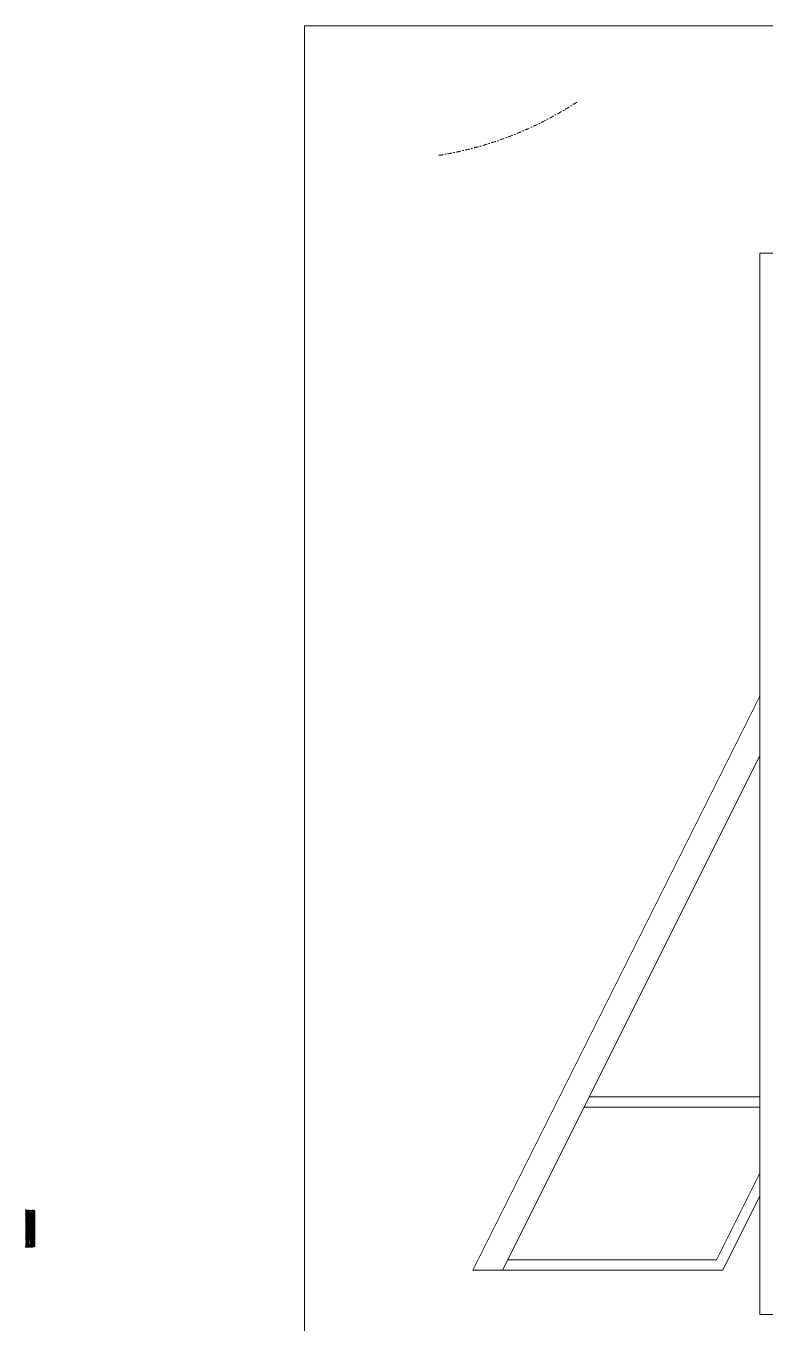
# Model space of a CAD drawing. Header units: millimetres. Extents: x -160614 to 59925, y -157025 to 0.
# Drawn here: x -16152 to 480, y -110391 to -81182 of the extents above; entities that cross this region are included whole.
import ezdxf

# ---------------------------------------------------------------- set-up
doc = ezdxf.new("R2010")
doc.units = ezdxf.units.MM
doc.header["$LTSCALE"] = 8
doc.linetypes.add('DASHDOT', pattern=[25.4, 12.7, -6.35, 0, -6.35])
for name, color, linetype in [('AC EQUIPMENTS', 9, 'Continuous'), ('DVM_INDOOR', 9, 'Continuous'), ('DVM_UNIT_BP', 9, 'Continuous'), ('DVM_UNIT_DP', 9, 'Continuous'), ('DVM_UNIT_LP', 9, 'Continuous')]:
    doc.layers.add(name, color=color, linetype=linetype)
for name, color, linetype, lineweight in [('Frame', 9, 'Continuous', 9), ('Proj', 9, 'Continuous', 5), ('Tiles 1', 9, 'Continuous', 5)]:
    doc.layers.add(name, color=color, linetype=linetype, lineweight=lineweight)

# ---------------------------------------------------------------- blocks, each defined once
blk = doc.blocks.new('mmmm')
at = {"layer": 'DVM_INDOOR', "color": 0}
for p, q in [((118.92, -9.266), (118.918, -9.266)), ((118.918, -9.266), (118.918, -9.938)), ((118.92, -9.266), (118.925, -9.266)), ((118.926, -9.274), (118.926, -9.268)), ((118.926, -9.274), (118.926, -9.674)), ((118.946, -9.926), (118.946, -9.289)), ((118.953, -9.283), (118.981, -9.283)), ((118.955, -9.294), (118.955, -10.036)), ((118.956, -9.293), (118.984, -9.293)), ((118.959, -9.396), (118.959, -9.298)), ((118.96, -9.297), (118.969, -9.297)), ((118.97, -9.298), (118.97, -9.396)), ((118.972, -9.396), (118.972, -9.298)), ((118.973, -9.297), (118.989, -9.297)), ((118.976, -9.253), (118.986, -9.253)), ((118.986, -9.253), (118.986, -9.255)), ((118.986, -9.255), (118.988, -9.255)), ((118.986, -9.278), (118.986, -9.255)), ((118.986, -9.265), (118.988, -9.265)), ((118.988, -9.253), (119.074, -9.259)), ((118.988, -9.255), (118.988, -9.253)), ((118.988, -9.255), (118.988, -9.265)), ((118.988, -9.289), (119.09, -9.289)), ((118.989, -9.289), (118.99, -9.396)), ((118.989, -9.292), (118.993, -9.292)), ((119.007, -9.292), (118.992, -9.292)), ((118.992, -9.396), (118.992, -9.298)), ((118.993, -9.297), (119.007, -9.297)), ((118.998, -9.289), (118.998, -9.255)), ((119.008, -9.293), (119.008, -9.297)), ((119.008, -9.297), (119.008, -9.396)), ((119.008, -9.301), (119.01, -9.301)), ((119.01, -9.293), (119.01, -9.296)), ((119.01, -9.396), (119.01, -9.298)), ((119.026, -9.292), (119.011, -9.292)), ((119.011, -9.297), (119.026, -9.297)), ((119.026, -9.293), (119.026, -9.297)), ((119.026, -9.297), (119.026, -9.396)), ((119.027, -9.301), (119.028, -9.301)), ((119.044, -9.292), (119.029, -9.292)), ((119.029, -9.293), (119.029, -9.296)), ((119.029, -9.297), (119.044, -9.297)), ((119.029, -9.396), (119.029, -9.298)), ((119.045, -9.293), (119.045, -9.297)), ((119.045, -9.298), (119.045, -9.396)), ((119.045, -9.301), (119.047, -9.301)), ((119.062, -9.292), (119.047, -9.292)), ((119.047, -9.293), (119.047, -9.296)), ((119.047, -9.396), (119.047, -9.297)), ((119.048, -9.297), (119.062, -9.297)), ((119.063, -9.293), (119.063, -9.297)), ((119.063, -9.298), (119.063, -9.396)), ((119.063, -9.301), (119.065, -9.301)), ((119.065, -9.293), (119.065, -9.296)), ((119.066, -9.298), (119.065, -9.396)), ((119.081, -9.292), (119.066, -9.292)), ((119.066, -9.297), (119.081, -9.297)), ((119.079, -9.289), (119.08, -9.26)), ((119.081, -9.293), (119.081, -9.297)), ((119.081, -9.396), (119.081, -9.297)), ((119.082, -9.301), (119.083, -9.301)), ((119.084, -9.298), (119.083, -9.299)), ((119.084, -9.293), (119.089, -9.293)), ((119.084, -9.296), (119.084, -9.293)), ((119.084, -9.297), (119.084, -9.296)), ((119.089, -9.296), (119.084, -9.296)), ((119.084, -9.396), (119.084, -9.297)), ((119.084, -9.297), (119.089, -9.297)), ((119.089, -9.297), (119.089, -9.289)), ((119.089, -9.297), (119.089, -9.396)), ((119.09, -9.289), (119.09, -9.261)), ((119.093, -9.297), (119.107, -9.297)), ((119.115, -9.275), (119.111, -9.275)), ((119.115, -10.063), (119.115, -9.268)), ((118.959, -9.498), (118.959, -9.4)), ((118.959, -9.601), (118.959, -9.502)), ((118.959, -9.621), (118.959, -9.72)), ((118.96, -9.397), (118.969, -9.397)), ((118.969, -9.4), (118.96, -9.4)), ((118.96, -9.499), (118.969, -9.499)), ((118.969, -9.502), (118.96, -9.502)), ((118.96, -9.602), (118.969, -9.602)), ((118.96, -9.621), (118.969, -9.621)), ((118.97, -9.4), (118.97, -9.498)), ((118.97, -9.502), (118.97, -9.601)), ((118.97, -9.72), (118.97, -9.621)), ((118.97, -9.72), (118.97, -9.621)), ((118.972, -9.4), (118.972, -9.498)), ((118.972, -9.502), (118.972, -9.601)), ((118.972, -9.72), (118.972, -9.621)), ((118.973, -9.397), (118.989, -9.397)), ((118.989, -9.4), (118.973, -9.4)), ((118.973, -9.499), (118.989, -9.499)), ((118.989, -9.502), (118.973, -9.502)), ((118.973, -9.602), (118.989, -9.602)), ((118.973, -9.621), (118.989, -9.621)), ((118.99, -9.4), (118.99, -9.498)), ((118.99, -9.502), (118.99, -9.601)), ((118.99, -9.721), (118.99, -9.621)), ((118.992, -9.4), (118.992, -9.498)), ((118.992, -9.502), (118.992, -9.601)), ((118.992, -9.72), (118.992, -9.621)), ((118.993, -9.397), (119.007, -9.397)), ((119.007, -9.4), (118.993, -9.4)), ((118.993, -9.499), (119.007, -9.499)), ((119.007, -9.502), (118.993, -9.502)), ((118.993, -9.602), (119.007, -9.602)), ((118.993, -9.621), (119.007, -9.621)), ((119.008, -9.4), (119.008, -9.498)), ((119.008, -9.502), (119.008, -9.601)), ((119.008, -9.721), (119.008, -9.621)), ((119.01, -9.4), (119.01, -9.498)), ((119.01, -9.502), (119.01, -9.601)), ((119.01, -9.72), (119.01, -9.621)), ((119.011, -9.397), (119.026, -9.397)), ((119.026, -9.4), (119.011, -9.4)), ((119.011, -9.499), (119.026, -9.499)), ((119.026, -9.502), (119.011, -9.502)), ((119.011, -9.602), (119.025, -9.602)), ((119.011, -9.621), (119.025, -9.621)), ((119.026, -9.4), (119.026, -9.498)), ((119.026, -9.502), (119.026, -9.601)), ((119.026, -9.721), (119.026, -9.621)), ((119.029, -9.397), (119.044, -9.397)), ((119.044, -9.4), (119.029, -9.4)), ((119.029, -9.4), (119.029, -9.498)), ((119.029, -9.499), (119.044, -9.499)), ((119.044, -9.502), (119.029, -9.502)), ((119.029, -9.502), (119.029, -9.601)), ((119.029, -9.602), (119.044, -9.602)), ((119.029, -9.621), (119.029, -9.72)), ((119.029, -9.621), (119.044, -9.621)), ((119.045, -9.498), (119.045, -9.4)), ((119.045, -9.601), (119.045, -9.502)), ((119.045, -9.621), (119.045, -9.721)), ((119.047, -9.498), (119.047, -9.4)), ((119.048, -9.397), (119.062, -9.397)), ((119.062, -9.4), (119.048, -9.4)), ((119.048, -9.499), (119.062, -9.499)), ((119.062, -9.502), (119.048, -9.502)), ((119.048, -9.602), (119.062, -9.602)), ((119.048, -9.621), (119.062, -9.621)), ((119.063, -9.498), (119.063, -9.4)), ((119.063, -9.502), (119.063, -9.601)), ((119.063, -9.721), (119.063, -9.622)), ((119.065, -9.4), (119.065, -9.498)), ((119.065, -9.601), (119.065, -9.503)), ((119.065, -9.621), (119.065, -9.72)), ((119.066, -9.397), (119.081, -9.397)), ((119.081, -9.4), (119.066, -9.4)), ((119.066, -9.499), (119.081, -9.499)), ((119.081, -9.502), (119.066, -9.502)), ((119.066, -9.602), (119.081, -9.602)), ((119.066, -9.621), (119.081, -9.621)), ((119.081, -9.4), (119.081, -9.498)), ((119.081, -9.502), (119.081, -9.601)), ((119.081, -9.721), (119.081, -9.621)), ((119.084, -9.498), (119.084, -9.4)), ((119.084, -9.499), (119.089, -9.499)), ((119.084, -9.502), (119.084, -9.601)), ((119.089, -9.502), (119.084, -9.502)), ((119.084, -9.602), (119.089, -9.602)), ((119.084, -9.621), (119.089, -9.621)), ((119.084, -9.72), (119.084, -9.621)), ((119.085, -9.397), (119.089, -9.397)), ((119.089, -9.4), (119.085, -9.4)), ((119.089, -9.4), (119.089, -9.498)), ((119.089, -9.502), (119.089, -9.601)), ((119.089, -9.721), (119.089, -9.622)), ((119.093, -9.397), (119.107, -9.397)), ((119.107, -9.4), (119.093, -9.4)), ((119.093, -9.499), (119.107, -9.499)), ((119.108, -9.502), (119.093, -9.502)), ((119.093, -9.602), (119.107, -9.602)), ((119.093, -9.621), (119.107, -9.621)), ((118.918, -9.786), (118.918, -9.931)), ((118.926, -9.822), (118.926, -9.674)), ((118.926, -9.822), (118.926, -9.926)), ((118.926, -9.939), (118.926, -9.926)), ((118.926, -9.926), (118.946, -9.926)), ((118.946, -9.995), (118.946, -9.926)), ((118.959, -9.725), (118.959, -9.823)), ((118.959, -9.827), (118.959, -9.925)), ((118.959, -10.033), (118.959, -9.925)), ((118.959, -9.927), (118.97, -9.927)), ((118.969, -9.721), (118.96, -9.721)), ((118.96, -9.724), (118.969, -9.724)), ((118.969, -9.823), (118.96, -9.823)), ((118.96, -9.826), (118.969, -9.826)), ((118.96, -9.926), (118.969, -9.926)), ((118.97, -9.822), (118.97, -9.725)), ((118.97, -9.822), (118.97, -9.725)), ((118.97, -9.925), (118.97, -9.827)), ((118.97, -9.925), (118.97, -9.827)), ((118.97, -9.927), (118.97, -10.033)), ((118.972, -9.822), (118.972, -9.725)), ((118.972, -9.827), (118.972, -9.925)), ((118.989, -9.721), (118.973, -9.721)), ((118.973, -9.724), (118.989, -9.724)), ((118.989, -9.823), (118.973, -9.823)), ((118.973, -9.826), (118.989, -9.826)), ((118.973, -9.926), (118.989, -9.926)), ((118.989, -9.925), (118.99, -9.827)), ((118.99, -9.823), (118.99, -9.725)), ((118.992, -9.822), (118.992, -9.725)), ((118.992, -9.827), (118.992, -9.925)), ((119.007, -9.721), (118.993, -9.721)), ((118.993, -9.724), (119.007, -9.724)), ((119.007, -9.823), (118.993, -9.823)), ((118.993, -9.826), (119.007, -9.826)), ((118.993, -9.926), (119.007, -9.926)), ((119.008, -9.823), (119.008, -9.725)), ((119.008, -9.925), (119.008, -9.827)), ((119.01, -9.822), (119.01, -9.725)), ((119.01, -9.827), (119.01, -9.925)), ((119.026, -9.721), (119.011, -9.721)), ((119.011, -9.724), (119.026, -9.724)), ((119.026, -9.823), (119.011, -9.823)), ((119.011, -9.826), (119.026, -9.826)), ((119.011, -9.926), (119.025, -9.926)), ((119.026, -9.823), (119.026, -9.725)), ((119.026, -9.925), (119.026, -9.827)), ((119.044, -9.721), (119.029, -9.721)), ((119.029, -9.724), (119.044, -9.724)), ((119.029, -9.725), (119.029, -9.822)), ((119.044, -9.823), (119.029, -9.823)), ((119.029, -9.826), (119.044, -9.826)), ((119.029, -9.827), (119.029, -9.925)), ((119.03, -9.926), (119.044, -9.926)), ((119.045, -9.725), (119.045, -9.823)), ((119.045, -9.925), (119.045, -9.827)), ((119.047, -9.725), (119.047, -9.822)), ((119.047, -9.827), (119.047, -9.925)), ((119.062, -9.721), (119.048, -9.721)), ((119.048, -9.724), (119.062, -9.724)), ((119.062, -9.823), (119.048, -9.823)), ((119.048, -9.826), (119.062, -9.826)), ((119.048, -9.926), (119.062, -9.926)), ((119.063, -9.724), (119.063, -9.822)), ((119.063, -9.925), (119.063, -9.827)), ((119.065, -9.822), (119.065, -9.725)), ((119.066, -9.925), (119.065, -9.827)), ((119.081, -9.721), (119.066, -9.721)), ((119.066, -9.724), (119.081, -9.724)), ((119.081, -9.823), (119.066, -9.823)), ((119.066, -9.826), (119.081, -9.826)), ((119.066, -9.926), (119.08, -9.926)), ((119.081, -9.823), (119.081, -9.725)), ((119.081, -9.925), (119.081, -9.827)), ((119.089, -9.721), (119.084, -9.721)), ((119.084, -9.724), (119.089, -9.724)), ((119.084, -9.725), (119.084, -9.822)), ((119.084, -9.925), (119.084, -9.827)), ((119.089, -9.823), (119.085, -9.823)), ((119.085, -9.826), (119.089, -9.826)), ((119.085, -9.926), (119.089, -9.926)), ((119.089, -9.822), (119.089, -9.725)), ((119.089, -9.925), (119.089, -9.827)), ((119.108, -9.721), (119.093, -9.721)), ((119.093, -9.724), (119.107, -9.724)), ((119.107, -9.823), (119.093, -9.823)), ((119.093, -9.826), (119.107, -9.826)), ((119.093, -9.926), (119.107, -9.926)), ((118.918, -9.938), (118.921, -9.94)), ((118.918, -10.067), (118.918, -10.064)), ((118.921, -10.07), (118.919, -10.069)), ((118.92, -9.939), (118.92, -10.061)), ((118.921, -9.939), (118.926, -9.939)), ((118.921, -9.939), (118.921, -9.99)), ((118.921, -9.99), (118.926, -9.99)), ((118.921, -10.07), (118.921, -10.073)), ((118.926, -9.99), (118.926, -9.995)), ((118.926, -10.064), (118.926, -9.995)), ((118.926, -9.995), (118.946, -9.995)), ((118.946, -9.995), (118.946, -10.041)), ((118.953, -10.048), (118.981, -10.048)), ((118.956, -10.037), (118.984, -10.038)), ((118.96, -10.034), (118.97, -10.034)), ((118.969, -10.034), (118.973, -10.034)), ((118.97, -10.025), (118.972, -10.025)), ((118.97, -10.034), (118.97, -10.03)), ((118.972, -10.034), (118.972, -10.03)), ((118.973, -10.034), (118.984, -10.034)), ((118.976, -10.078), (118.986, -10.078)), ((118.986, -10.053), (118.986, -10.076)), ((118.986, -10.076), (118.988, -10.076)), ((118.986, -10.078), (118.986, -10.076)), ((118.988, -10.053), (118.988, -10.042)), ((118.988, -10.042), (119.09, -10.042)), ((118.988, -10.076), (118.988, -10.053)), ((118.988, -10.078), (119.074, -10.072)), ((118.988, -10.076), (118.988, -10.078)), ((118.989, -10.038), (118.993, -10.038)), ((119.007, -10.038), (118.992, -10.038)), ((118.998, -10.042), (118.998, -10.076)), ((119.007, -10.039), (119.011, -10.039)), ((119.008, -10.03), (119.01, -10.03)), ((119.008, -10.038), (119.008, -10.034)), ((119.01, -10.038), (119.01, -10.035)), ((119.026, -10.038), (119.011, -10.038)), ((119.026, -10.038), (119.026, -10.034)), ((119.027, -10.03), (119.028, -10.03)), ((119.029, -10.038), (119.029, -10.035)), ((119.044, -10.038), (119.029, -10.038)), ((119.045, -10.03), (119.047, -10.03)), ((119.045, -10.038), (119.045, -10.034)), ((119.047, -10.038), (119.047, -10.035)), ((119.062, -10.038), (119.047, -10.038)), ((119.063, -10.03), (119.065, -10.03)), ((119.063, -10.038), (119.063, -10.034)), ((119.065, -10.038), (119.065, -10.035)), ((119.081, -10.038), (119.066, -10.038)), ((119.079, -10.042), (119.08, -10.067)), ((119.079, -10.063), (119.09, -10.062)), ((119.08, -10.067), (119.08, -10.071)), ((119.081, -10.038), (119.081, -10.034)), ((119.082, -10.03), (119.083, -10.03)), ((119.084, -10.038), (119.084, -10.035)), ((119.09, -10.042), (119.09, -10.06)), ((119.09, -10.06), (119.097, -10.059)), ((119.09, -10.062), (119.09, -10.06)), ((119.111, -10.056), (119.115, -10.056))]:
    blk.add_line(p, q, dxfattribs=at)
at = {"layer": 'DVM_INDOOR', "color": 0, "lineweight": 0}
for p, q in [((119.009, -10.03), (119.009, -9.925)), ((119.027, -10.03), (119.027, -9.925)), ((119.046, -10.03), (119.046, -9.925)), ((119.064, -10.03), (119.064, -9.925)), ((119.082, -10.03), (119.082, -9.925))]:
    blk.add_line(p, q, dxfattribs=at)
at = {"layer": 'DVM_INDOOR', "color": 0}
for points in [[(118.92, -9.266), (118.92, -9.258), (118.967, -9.258, 0.126177), (118.972, -9.257, 0.12288), (118.976, -9.253, -0.148162), (118.976, -9.253, 0.963175)], [(118.93, -9.325), (118.93, -9.306, -0.402614), (118.931, -9.305), (118.94, -9.305, -0.444927), (118.941, -9.306), (118.941, -9.325, -0.414234), (118.94, -9.326), (118.931, -9.326, -0.442551), (118.93, -9.325)], [(119.092, -9.293), (119.092, -10.038, 0.416565), (119.093, -10.039), (119.107, -10.039, 0.414175), (119.108, -10.038), (119.108, -9.293, 0.414221), (119.107, -9.292), (119.093, -9.292, 0.410074), (119.092, -9.293, 0.410074)], [(118.93, -9.621), (118.93, -9.602, -0.402614), (118.931, -9.601), (118.94, -9.601, -0.444927), (118.941, -9.602), (118.941, -9.621, -0.414234), (118.94, -9.622), (118.931, -9.622, -0.442551), (118.93, -9.621)], [(118.93, -9.674), (118.93, -9.656, -0.414214), (118.931, -9.655), (118.939, -9.655, -0.414209), (118.941, -9.656), (118.941, -9.674, -0.414214), (118.939, -9.676), (118.931, -9.676, -0.414219), (118.93, -9.674, 0.000008)], [(118.92, -10.069), (118.92, -10.073), (118.967, -10.073, -0.126177), (118.972, -10.074, -0.12288), (118.976, -10.077, 0.141469), (118.976, -10.078)], [(118.93, -10.025), (118.93, -10.006, -0.402614), (118.931, -10.005), (118.94, -10.005, -0.444927), (118.941, -10.006), (118.941, -10.025, -0.414234), (118.94, -10.026), (118.931, -10.026, -0.442551), (118.93, -10.025)]]:
    blk.add_lwpolyline(points, format="xyb", dxfattribs=at)
for points in [[(118.939, -9.442), (118.928, -9.442), (118.928, -9.508), (118.939, -9.508), (118.939, -9.442)], [(118.929, -9.823), (118.938, -9.823), (118.938, -9.887), (118.929, -9.887), (118.929, -9.823), (118.929, -9.823)]]:
    blk.add_lwpolyline(points, dxfattribs=at)
for centre, radius, start, end in [((118.92, -9.265), 0.00455, 45.592, 97.4615), ((118.917, -9.267), 0.00836, 6.8563, 39.8032), ((118.913, -9.268), 0.0127, 359.9693, 8.9907), ((118.953, -9.289), 0.0065, 91, 180), ((118.956, -9.294), 0.001, 90.4983, 180.0001), ((118.96, -9.298), 0.00069, 89.1505, 180.3497), ((118.969, -9.298), 0.00071, 0.7783, 60.0916), ((118.973, -9.298), 0.00069, 89.1505, 180.3497), ((118.981, -9.278), 0.005, 270.9997, 0.0003), ((118.984, -9.292), 0.00153, 270.9361, 8.4075), ((118.988, -9.291), 0.00202, 90.261, 186.5127), ((118.989, -9.297), 0.00071, 0.7783, 60.0916), ((118.993, -9.298), 0.00069, 89.1505, 180.3497), ((119.007, -9.293), 0.00069, 359.1823, 89.6277), ((119.007, -9.297), 0.00071, 0.7783, 60.0916), ((119.043, -9.295), 0.0348, 183.3813, 187.2101), ((119.005, -9.3), 0.0033, 358.4879, 15.9436), ((119.034, -9.3), 0.0253, 180.2932, 182.236), ((119.011, -9.293), 0.000701, 103.0528, 180.0438), ((118.999, -9.297), 0.0108, 347.004, 4.1898), ((119.011, -9.298), 0.00069, 89.1505, 180.3497), ((119.02, -9.301), 0.0105, 171.697, 181.0717), ((119.026, -9.293), 0.00069, 359.1823, 89.6277), ((119.025, -9.297), 0.00071, 0.7783, 60.0916), ((119.025, -9.297), 0.00071, 0.7783, 60.0916), ((119.061, -9.295), 0.0348, 183.3813, 187.2101), ((119.023, -9.3), 0.0033, 358.4879, 15.9436), ((119.052, -9.3), 0.0253, 180.2932, 182.236), ((119.039, -9.301), 0.0105, 171.697, 181.0717), ((119.029, -9.293), 0.000701, 103.0528, 180.0438), ((119.018, -9.297), 0.0108, 347.004, 4.1898), ((119.029, -9.298), 0.00069, 89.1505, 180.3497), ((119.044, -9.293), 0.00069, 359.1823, 89.6277), ((119.044, -9.298), 0.000596, 357.8507, 94.9045), ((119.079, -9.295), 0.0348, 183.3813, 187.2101), ((119.042, -9.3), 0.0033, 358.4879, 15.9436), ((119.07, -9.3), 0.0253, 180.2932, 182.236), ((119.048, -9.293), 0.000701, 103.0528, 180.0438), ((119.036, -9.297), 0.0108, 347.004, 4.1898), ((119.048, -9.298), 0.00069, 89.1505, 180.3497), ((119.057, -9.301), 0.0105, 171.697, 181.0717), ((119.062, -9.293), 0.00069, 359.1823, 89.6277), ((119.062, -9.298), 0.000694, 359.4649, 88.8459), ((119.062, -9.298), 0.000596, 357.8507, 94.9045), ((119.098, -9.295), 0.0348, 183.3813, 187.2101), ((119.06, -9.3), 0.0033, 358.4879, 15.9436), ((119.089, -9.3), 0.0253, 180.2932, 182.236), ((119.066, -9.293), 0.000701, 103.0528, 180.0438), ((119.055, -9.297), 0.0108, 347.004, 4.1898), ((119.066, -9.298), 0.00069, 89.1505, 180.3497), ((119.075, -9.301), 0.0105, 171.697, 181.0717), ((119.066, -9.297), 0.000621, 79.5705, 188.1736), ((119.074, -9.281), 0.0216, 73.7089, 88.9315), ((119.168, -8.14), 1.123, 265.4925, 266.2639), ((119.081, -9.293), 0.00069, 359.1823, 89.6277), ((119.116, -9.295), 0.0348, 183.3813, 187.2101), ((119.081, -9.297), 0.000596, 357.8507, 94.9045), ((119.078, -9.3), 0.0033, 358.4879, 15.9436), ((119.107, -9.3), 0.0253, 180.2932, 182.236), ((119.094, -9.301), 0.0105, 171.697, 181.0717), ((119.084, -9.298), 0.00069, 89.1505, 180.3497), ((119.089, -9.298), 0.000669, 356.355, 100.698), ((119.07, -9.471), 0.2, 82.0967, 84.2913), ((119.093, -9.297), 0.000346, 93.4268, 172.5174), ((119.082, -9.519), 0.259, 83.9088, 87.1481), ((119.089, -9.341), 0.0688, 71.9785, 83.5049), ((119.107, -9.298), 0.000875, 349.6348, 100.4326), ((119.109, -9.268), 0.00561, 2.2363, 89.2683), ((118.96, -9.396), 0.0007, 185.5752, 270.0175), ((118.96, -9.4), 0.0007, 89.9616, 179.9565), ((118.96, -9.498), 0.0007, 185.5752, 270.0175), ((118.96, -9.502), 0.0007, 89.9616, 179.9565), ((118.96, -9.601), 0.0007, 185.5752, 270.0175), ((118.96, -9.622), 0.0007, 89.9825, 174.4248), ((118.969, -9.396), 0.000701, 270.4471, 350.0993), ((118.969, -9.4), 0.0007, 5.6771, 86.5518), ((118.969, -9.498), 0.000701, 270.4471, 350.0993), ((118.969, -9.502), 0.0007, 5.6771, 86.5518), ((118.969, -9.601), 0.000701, 270.4471, 350.0993), ((118.969, -9.622), 0.000701, 9.9007, 89.5529), ((118.969, -9.622), 0.000701, 9.9007, 89.5529), ((118.973, -9.396), 0.0007, 185.5752, 270.0175), ((118.973, -9.4), 0.0007, 89.9616, 179.9565), ((118.973, -9.498), 0.0007, 185.5752, 270.0175), ((118.973, -9.502), 0.0007, 89.9616, 179.9565), ((118.973, -9.601), 0.0007, 185.5752, 270.0175), ((118.973, -9.621), 0.0007, 89.9825, 174.4248), ((118.989, -9.396), 0.000701, 270.4471, 350.0993), ((118.989, -9.4), 0.0007, 5.6771, 86.5518), ((118.989, -9.498), 0.000701, 270.4471, 350.0993), ((118.989, -9.502), 0.0007, 5.6771, 86.5518), ((118.989, -9.601), 0.000701, 270.4471, 350.0993), ((118.989, -9.622), 0.000701, 9.9007, 89.5529), ((118.993, -9.396), 0.0007, 185.5752, 270.0175), ((118.993, -9.4), 0.0007, 89.9616, 179.9565), ((118.993, -9.498), 0.000619, 174.0491, 272.9554), ((118.993, -9.502), 0.0007, 89.9616, 179.9565), ((118.993, -9.601), 0.0007, 185.5752, 270.0175), ((118.993, -9.621), 0.0007, 89.9825, 174.4248), ((119.007, -9.396), 0.000701, 270.4471, 350.0993), ((119.007, -9.4), 0.0007, 5.6771, 86.5518), ((119.007, -9.498), 0.000701, 270.4471, 350.0993), ((119.007, -9.502), 0.0007, 5.6771, 86.5518), ((119.007, -9.601), 0.000701, 270.4471, 350.0993), ((119.007, -9.622), 0.000701, 9.9007, 89.5529), ((119.011, -9.396), 0.0007, 185.5752, 270.0175), ((119.011, -9.4), 0.0007, 89.9616, 179.9565), ((119.011, -9.498), 0.000619, 174.0491, 272.9554), ((119.011, -9.502), 0.0007, 89.9616, 179.9565), ((119.011, -9.601), 0.0007, 185.5752, 270.0175), ((119.011, -9.622), 0.0007, 89.9825, 174.4248), ((119.025, -9.601), 0.000701, 270.4471, 350.0993), ((119.025, -9.622), 0.000701, 9.9007, 89.5529), ((119.026, -9.396), 0.000701, 270.4471, 350.0993), ((119.026, -9.4), 0.0007, 5.6771, 86.5518), ((119.026, -9.498), 0.000701, 270.4471, 350.0993), ((119.026, -9.502), 0.0007, 5.6771, 86.5518), ((119.029, -9.396), 0.0007, 185.5752, 270.0175), ((119.029, -9.4), 0.0007, 89.9616, 179.9565), ((119.029, -9.498), 0.000619, 174.0491, 272.9554), ((119.029, -9.502), 0.0007, 89.9616, 179.9565), ((119.029, -9.601), 0.0007, 185.5752, 270.0175), ((119.029, -9.621), 0.0007, 89.9825, 174.4248), ((119.044, -9.396), 0.000701, 270.4471, 350.0993), ((119.044, -9.4), 0.0007, 5.6771, 86.5518), ((119.044, -9.498), 0.000701, 270.4471, 350.0993), ((119.044, -9.502), 0.0007, 5.6771, 86.5518), ((119.044, -9.601), 0.000701, 270.4471, 350.0993), ((119.044, -9.622), 0.000701, 9.9007, 89.5529), ((119.048, -9.396), 0.0007, 185.5752, 270.0175), ((119.048, -9.4), 0.0007, 89.9616, 179.9565), ((119.048, -9.498), 0.000619, 174.0491, 272.9554), ((119.048, -9.502), 0.0007, 89.9616, 179.9565), ((119.048, -9.601), 0.0007, 185.5752, 270.0175), ((119.048, -9.621), 0.0007, 89.9825, 174.4248), ((119.062, -9.396), 0.000702, 270.4596, 355.78), ((119.062, -9.401), 0.0007, 5.6771, 86.5518), ((119.062, -9.498), 0.000701, 270.4471, 350.0993), ((119.062, -9.502), 0.0007, 5.6771, 86.5518), ((119.062, -9.601), 0.000701, 270.4471, 350.0993), ((119.062, -9.621), 0.000701, 9.9007, 89.5529), ((119.066, -9.396), 0.0007, 185.5752, 270.0175), ((119.066, -9.4), 0.0007, 89.9616, 179.9565), ((119.066, -9.498), 0.000619, 174.0491, 272.9554), ((119.066, -9.503), 0.0007, 89.9616, 179.9565), ((119.066, -9.601), 0.0007, 185.5752, 270.0175), ((119.066, -9.621), 0.0007, 89.9825, 174.4248), ((119.081, -9.396), 0.000701, 270.4471, 350.0993), ((119.081, -9.4), 0.0007, 5.6771, 86.5518), ((119.081, -9.498), 0.000701, 270.4471, 350.0993), ((119.081, -9.502), 0.0007, 5.6771, 86.5518), ((119.081, -9.601), 0.000657, 269.0568, 351.3167), ((119.081, -9.621), 0.000657, 8.6833, 90.9432), ((119.085, -9.396), 0.0007, 185.5752, 270.0175), ((119.085, -9.4), 0.0007, 89.9616, 179.9565), ((119.084, -9.498), 0.0007, 185.5752, 270.0175), ((119.084, -9.502), 0.0007, 89.9616, 179.9565), ((119.084, -9.601), 0.0007, 185.5752, 270.0175), ((119.084, -9.621), 0.0007, 89.9825, 174.4248), ((119.089, -9.396), 0.000701, 270.4471, 350.0993), ((119.089, -9.4), 0.0007, 5.6771, 86.5518), ((119.089, -9.498), 0.000701, 270.4471, 350.0993), ((119.089, -9.502), 0.0007, 5.6771, 86.5518), ((119.088, -9.601), 0.000912, 284.0068, 353.5205), ((119.088, -9.622), 0.000912, 6.4795, 75.9932), ((119.093, -9.396), 0.000782, 194.2991, 276.1126), ((119.093, -9.4), 0.0007, 78.96, 187.6274), ((119.093, -9.498), 0.000782, 194.2991, 276.1126), ((119.093, -9.502), 0.0007, 78.96, 187.6274), ((119.093, -9.602), 0.0007, 185.5752, 270.0175), ((119.093, -9.621), 0.0007, 89.9825, 174.4248), ((119.107, -9.396), 0.000701, 270.4471, 350.0993), ((119.107, -9.4), 0.0007, 5.6771, 86.5518), ((118.96, -9.72), 0.0007, 180.0435, 270.0384), ((118.96, -9.725), 0.0007, 89.9825, 174.4248), ((118.96, -9.822), 0.0007, 180.0435, 270.0384), ((118.96, -9.827), 0.0007, 89.9825, 174.4248), ((118.96, -9.925), 0.00069, 179.6503, 270.8495), ((118.969, -9.72), 0.0007, 273.4482, 354.3229), ((118.969, -9.72), 0.0007, 273.4482, 354.3229), ((118.969, -9.725), 0.000701, 9.9007, 89.5529), ((118.969, -9.725), 0.000701, 9.9007, 89.5529), ((118.969, -9.822), 0.0007, 273.4482, 354.3229), ((118.969, -9.822), 0.0007, 273.4482, 354.3229), ((118.969, -9.827), 0.000701, 9.9007, 89.5529), ((118.969, -9.827), 0.000701, 9.9007, 89.5529), ((118.969, -9.925), 0.00071, 299.9084, 359.2217), ((118.969, -9.925), 0.00071, 299.9084, 359.2217), ((118.973, -9.72), 0.0007, 180.0435, 270.0384), ((118.973, -9.725), 0.0007, 89.9825, 174.4248), ((118.973, -9.822), 0.0007, 180.0435, 270.0384), ((118.973, -9.827), 0.0007, 89.9825, 174.4248), ((118.973, -9.925), 0.00069, 179.6503, 270.8495), ((118.989, -9.72), 0.0007, 273.4482, 354.3229), ((118.989, -9.725), 0.000701, 9.9007, 89.5529), ((118.989, -9.822), 0.0007, 273.4482, 354.3229), ((118.989, -9.827), 0.000701, 9.9007, 89.5529), ((118.989, -9.925), 0.000761, 286.7477, 357.8112), ((118.993, -9.72), 0.0007, 180.0435, 270.0384), ((118.993, -9.725), 0.000619, 87.0446, 185.9509), ((118.993, -9.822), 0.0007, 180.0435, 270.0384), ((118.993, -9.827), 0.0007, 89.9825, 174.4248), ((118.993, -9.925), 0.00069, 179.6503, 270.8495), ((119.007, -9.72), 0.0007, 273.4482, 354.3229), ((119.007, -9.725), 0.000701, 9.9007, 89.5529), ((119.007, -9.822), 0.0007, 273.4482, 354.3229), ((119.007, -9.827), 0.000701, 9.9007, 89.5529), ((119.011, -9.72), 0.0007, 180.0435, 270.0384), ((119.011, -9.725), 0.000619, 87.0446, 185.9509), ((119.011, -9.822), 0.0007, 180.0435, 270.0384), ((119.011, -9.827), 0.0007, 89.9825, 174.4248), ((119.011, -9.925), 0.00069, 179.6503, 270.8495), ((119.025, -9.925), 0.000571, 256.15, 14.8163), ((119.026, -9.72), 0.0007, 273.4482, 354.3229), ((119.026, -9.725), 0.000701, 9.9007, 89.5529), ((119.026, -9.822), 0.0007, 273.4482, 354.3229), ((119.026, -9.827), 0.000701, 9.9007, 89.5529), ((119.029, -9.72), 0.0007, 180.0435, 270.0384), ((119.029, -9.725), 0.000619, 87.0446, 185.9509), ((119.029, -9.822), 0.0007, 180.0435, 270.0384), ((119.029, -9.827), 0.0007, 89.9825, 174.4248), ((119.03, -9.925), 0.000711, 180.3037, 278.183), ((119.044, -9.72), 0.0007, 273.4482, 354.3229), ((119.044, -9.725), 0.000701, 9.9007, 89.5529), ((119.044, -9.822), 0.0007, 273.4482, 354.3229), ((119.044, -9.827), 0.000701, 9.9007, 89.5529), ((119.044, -9.925), 0.000967, 277.4192, 344.4944), ((119.048, -9.72), 0.0007, 180.0435, 270.0384), ((119.048, -9.725), 0.000619, 87.0446, 185.9509), ((119.048, -9.822), 0.0007, 180.0435, 270.0384), ((119.048, -9.827), 0.0007, 89.9825, 174.4248), ((119.048, -9.925), 0.000696, 182.8157, 270.0773), ((119.062, -9.72), 0.0007, 273.4482, 354.3229), ((119.062, -9.725), 0.000701, 9.9007, 89.5529), ((119.062, -9.822), 0.0007, 273.4482, 354.3229), ((119.062, -9.827), 0.000702, 4.22, 89.5404), ((119.062, -9.925), 0.000696, 274.4962, 0.49), ((119.066, -9.72), 0.0007, 180.0435, 270.0384), ((119.066, -9.725), 0.000619, 87.0446, 185.9509), ((119.066, -9.822), 0.0007, 180.0435, 270.0384), ((119.066, -9.827), 0.0007, 89.9825, 174.4248), ((119.066, -9.925), 0.000649, 189.0107, 277.8942), ((119.08, -9.925), 0.000922, 281.1062, 0.035), ((119.081, -9.72), 0.0007, 273.4482, 354.3229), ((119.081, -9.725), 0.000701, 9.9007, 89.5529), ((119.081, -9.822), 0.0007, 273.4482, 354.3229), ((119.081, -9.827), 0.000701, 9.9007, 89.5529), ((119.084, -9.72), 0.0007, 180.0435, 270.0384), ((119.084, -9.725), 0.0007, 89.9825, 174.4248), ((119.085, -9.822), 0.0007, 180.0435, 270.0384), ((119.085, -9.827), 0.0007, 89.9825, 174.4248), ((119.085, -9.925), 0.000602, 169.5461, 281.1372), ((119.089, -9.72), 0.0007, 273.4482, 354.3229), ((119.089, -9.725), 0.000701, 9.9007, 89.5529), ((119.089, -9.822), 0.0007, 273.4482, 354.3229), ((119.089, -9.827), 0.000701, 9.9007, 89.5529), ((119.088, -9.925), 0.00113, 286.8941, 334.4938), ((119.093, -9.72), 0.0007, 172.3726, 281.04), ((119.093, -9.725), 0.000782, 83.8874, 165.7009), ((119.093, -9.822), 0.0007, 172.3726, 281.04), ((119.093, -9.827), 0.000782, 83.8874, 165.7009), ((119.093, -9.926), 0.000346, 187.4826, 266.5732), ((119.107, -9.925), 0.000875, 259.5674, 10.3652), ((118.922, -10.064), 0.0034, 123.9953, 178.6557), ((118.921, -10.067), 0.00289, 179.5489, 226.1862), ((118.921, -10.068), 0.00304, 269.622, 324.0252), ((118.918, -10.065), 0.00739, 320.6762, 346.1058), ((118.913, -10.063), 0.0126, 344.2087, 357.7681), ((118.953, -10.041), 0.0065, 180, 269), ((118.956, -10.036), 0.001, 178.8015, 269.4911), ((118.96, -10.033), 0.0007, 180, 269.5), ((118.969, -10.033), 0.0007, 266.8813, 0.1004), ((118.996, -10.026), 0.0253, 177.764, 179.7068), ((118.967, -10.026), 0.0033, 344.0564, 1.5121), ((119.005, -10.032), 0.0348, 172.7899, 176.6187), ((118.983, -10.026), 0.0105, 178.9283, 188.303), ((118.962, -10.029), 0.0108, 353.5513, 10.7755), ((118.981, -10.053), 0.005, 359.9997, 89.0003), ((118.984, -10.039), 0.005, 7.93, 89.4987), ((118.984, -10.039), 0.0015, 359.9988, 89.5024), ((118.989, -10.039), 0.00266, 174.2365, 219.2365), ((118.988, -10.04), 0.002, 224.9998, 270.0002), ((119.007, -10.038), 0.00069, 270.3723, 0.8177), ((119.034, -10.031), 0.0253, 177.764, 179.7068), ((119.005, -10.031), 0.0033, 344.0564, 1.5121), ((119.043, -10.036), 0.0348, 172.7899, 176.6187), ((119.02, -10.03), 0.0105, 178.9283, 188.303), ((118.999, -10.034), 0.0108, 355.8102, 12.996), ((119.011, -10.038), 0.000701, 179.9562, 256.9472), ((119.023, -10.031), 0.0033, 344.0564, 1.5121), ((119.061, -10.036), 0.0348, 172.7899, 176.6187), ((119.026, -10.038), 0.00069, 270.3723, 0.8177), ((119.052, -10.031), 0.0253, 177.764, 179.7068), ((119.039, -10.03), 0.0105, 178.9283, 188.303), ((119.018, -10.034), 0.0108, 355.8102, 12.996), ((119.029, -10.038), 0.000701, 179.9562, 256.9472), ((119.044, -10.038), 0.00069, 270.3723, 0.8177), ((119.07, -10.031), 0.0253, 177.764, 179.7068), ((119.042, -10.031), 0.0033, 344.0564, 1.5121), ((119.079, -10.036), 0.0348, 172.7899, 176.6187), ((119.057, -10.03), 0.0105, 178.9283, 188.303), ((119.036, -10.034), 0.0108, 355.8102, 12.996), ((119.048, -10.038), 0.000701, 179.9562, 256.9472), ((119.062, -10.038), 0.00069, 270.3723, 0.8177), ((119.089, -10.031), 0.0253, 177.764, 179.7068), ((119.06, -10.031), 0.0033, 344.0564, 1.5121), ((119.098, -10.036), 0.0348, 172.7899, 176.6187), ((119.075, -10.03), 0.0105, 178.9283, 188.303), ((119.055, -10.034), 0.0108, 355.8102, 12.996), ((119.066, -10.038), 0.000701, 179.9562, 256.9472), ((119.074, -10.05), 0.0216, 271.0685, 286.2911), ((119.168, -11.191), 1.123, 93.7361, 94.5075), ((119.116, -10.036), 0.0348, 172.7899, 176.6187), ((119.081, -10.038), 0.00069, 270.3723, 0.8177), ((119.107, -10.031), 0.0253, 177.764, 179.7068), ((119.078, -10.031), 0.0033, 344.0564, 1.5121), ((119.094, -10.03), 0.0105, 178.9283, 188.303), ((119.073, -10.034), 0.0108, 355.8102, 12.996), ((119.084, -10.038), 0.000701, 179.9562, 256.9472), ((119.082, -9.812), 0.259, 272.8519, 276.0912), ((119.089, -9.988), 0.0708, 276.5762, 287.7735), ((119.109, -10.063), 0.00561, 270.7317, 357.7637)]:
    blk.add_arc(centre, radius, start, end, dxfattribs=at)
at = {"layer": 'DVM_UNIT_BP'}
for p in [(118.918, -9.253), (118.918, -10.078)]:
    blk.add_point(p, dxfattribs=at)
at = {"layer": 'DVM_UNIT_DP'}
for p in [(118.949, -9.258), (118.918, -9.458), (118.92, -9.973), (119.055, -10.073)]:
    blk.add_point(p, dxfattribs=at)
at = {"layer": 'DVM_UNIT_LP'}
for p in [(119.055, -9.258), (118.918, -9.358), (118.918, -9.873), (118.955, -10.073)]:
    blk.add_point(p, dxfattribs=at)

msp = doc.modelspace()

# ---------------------------------------------------------------- linework, layer by layer
at = {"layer": 'Frame'}
for p, q in [((59699.5, -81182.3), (-9887.5, -81182.3)), ((-9887.5, -81182.3), (-9887.5, -130385.2))]:
    msp.add_line(p, q, dxfattribs=at)
at = {"layer": 'Proj'}
for p, q in [((-3474.5, -105297.6, 0), (365, -105297.6, 0)), ((-3474.5, -105297.6, 0), (365, -105297.6, 0)), ((-3589.5, -105527.6, 0), (365, -105527.6, 0)), ((-3589.5, -105527.6, 0), (365, -105527.6, 0))]:
    msp.add_line(p, q, dxfattribs=at)
at = {"layer": 'Proj', "elevation": 0}
for points in [[(52385, -99227.6), (52385, -110197.6), (365, -110197.6), (365, -86297.6), (51785, -86297.6)], [(365, -96276.8), (-6095.4, -109197.6), (-5424.5, -109197.6), (365, -97618.5)], [(365, -96276.8), (-6095.4, -109197.6), (-5424.5, -109197.6), (365, -97618.5)], [(-5309.5, -108967.6), (-612.1, -108967.6), (365, -107013.3)], [(-5309.5, -108967.6), (-612.1, -108967.6), (365, -107013.3)], [(-5424.5, -109197.6), (-470, -109197.6), (365, -107527.6)], [(-5424.5, -109197.6), (-470, -109197.6), (365, -107527.6)]]:
    msp.add_lwpolyline(points, dxfattribs=at)
at = {"layer": 'Tiles 1', "color": 250, "linetype": 'DASHDOT'}
msp.add_arc((-8126.3, -76197.6, 0), 8000, 279.08441, 303.32516, dxfattribs=at)

# ---------------------------------------------------------------- block references
at = {"layer": 'AC EQUIPMENTS', "ltscale": 1.034, "xscale": 1000, "yscale": 1000, "zscale": 1000}
msp.add_blockref('mmmm', (-135070.7, -98599.2), dxfattribs=at)

doc.saveas('drawing.dxf')
